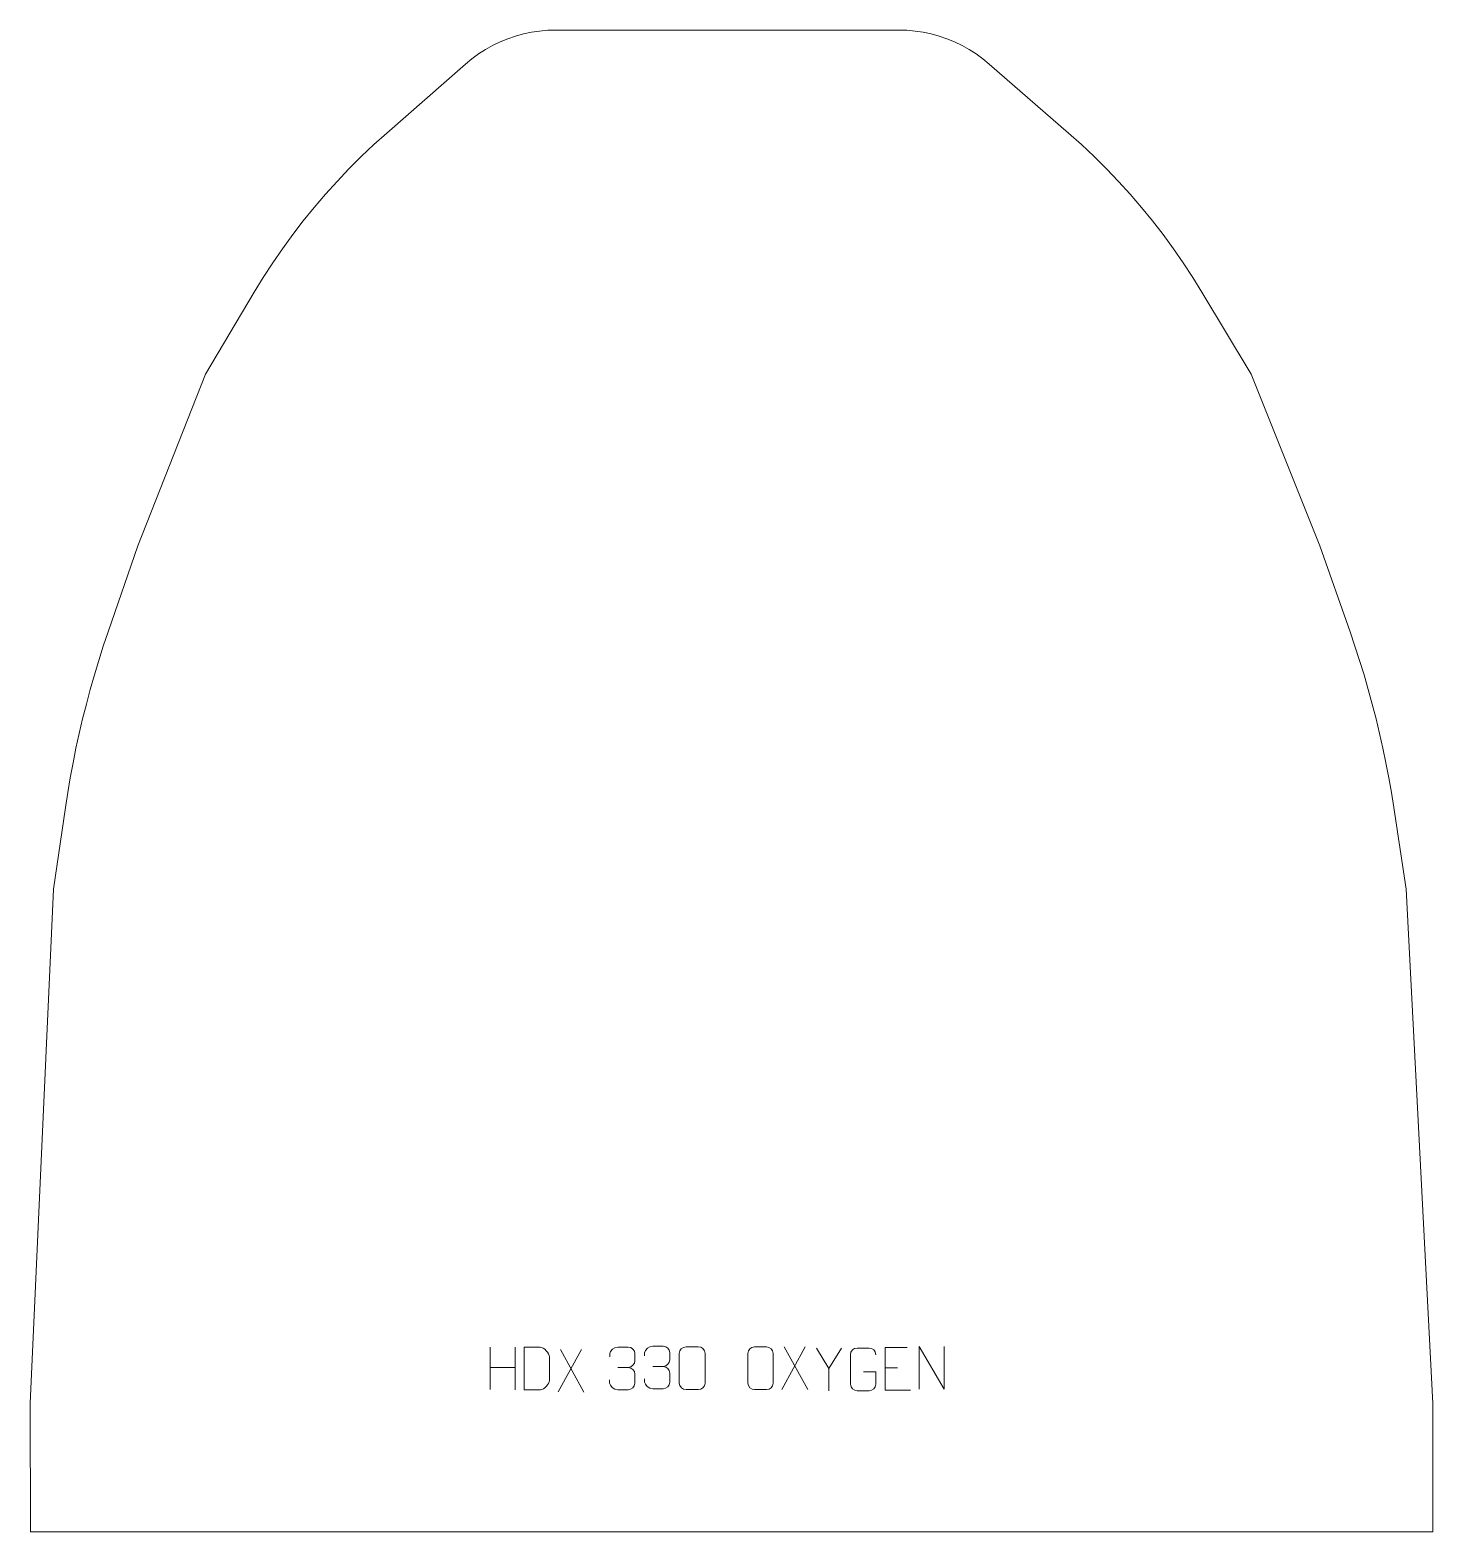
# Model space of a CAD drawing. Header units: millimetres. Extents: x -421 to 399, y 281 to 1159.
import ezdxf

# ---------------------------------------------------------------- set-up
doc = ezdxf.new("R2010")
doc.units = ezdxf.units.MM
doc.header["$MEASUREMENT"] = 0
doc.layers.add('layer 1', color=7, linetype='Continuous')

msp = doc.modelspace()

# ---------------------------------------------------------------- linework, layer by layer
at = {"layer": 'layer 1', "color": 242, "lineweight": 9}
msp.add_open_spline([(-113.8763, 1159.4573), (-113.8763, 1159.4573), (86.5392, 1159.4573), (86.5392, 1159.4573), (86.5392, 1159.4573), (86.5392, 1159.4573), (91.3493, 1159.314), (91.3493, 1159.314), (91.3493, 1159.314), (91.3493, 1159.314), (96.1441, 1158.8821), (96.1441, 1158.8821), (96.1441, 1158.8821), (96.1441, 1158.8821), (100.9048, 1158.1638), (100.9048, 1158.1638), (100.9048, 1158.1638), (100.9048, 1158.1638), (105.6158, 1157.1635), (105.6158, 1157.1635), (105.6158, 1157.1635), (105.6158, 1157.1635), (110.2594, 1155.8821), (110.2594, 1155.8821), (110.2594, 1155.8821), (110.2594, 1155.8821), (114.8184, 1154.3253), (114.8184, 1154.3253), (114.8184, 1154.3253), (114.8184, 1154.3253), (119.2781, 1152.4986), (119.2781, 1152.4986), (119.2781, 1152.4986), (119.2781, 1152.4986), (123.6225, 1150.41), (123.6225, 1150.41), (123.6225, 1150.41), (123.6225, 1150.41), (127.8354, 1148.0642), (127.8354, 1148.0642), (127.8354, 1148.0642), (127.8354, 1148.0642), (131.9019, 1145.4709), (131.9019, 1145.4709), (131.9019, 1145.4709), (131.9019, 1145.4709), (135.8085, 1142.6393), (135.8085, 1142.6393), (135.8085, 1142.6393), (135.8085, 1142.6393), (139.5402, 1139.58), (139.5402, 1139.58), (139.5402, 1139.58), (139.5402, 1139.58), (185.9163, 1099.1882), (185.9163, 1099.1882), (185.9163, 1099.1882), (185.9163, 1099.1882), (193.493, 1092.4125), (193.493, 1092.4125), (193.493, 1092.4125), (193.493, 1092.4125), (200.8911, 1085.4419), (200.8911, 1085.4419), (200.8911, 1085.4419), (200.8911, 1085.4419), (208.1031, 1078.2787), (208.1031, 1078.2787), (208.1031, 1078.2787), (208.1031, 1078.2787), (215.1264, 1070.929), (215.1264, 1070.929), (215.1264, 1070.929), (215.1264, 1070.929), (221.9549, 1063.3975), (221.9549, 1063.3975), (221.9549, 1063.3975), (221.9549, 1063.3975), (228.585, 1055.69), (228.585, 1055.69), (228.585, 1055.69), (228.585, 1055.69), (235.0116, 1047.8125), (235.0116, 1047.8125), (235.0116, 1047.8125), (235.0116, 1047.8125), (241.2298, 1039.7676), (241.2298, 1039.7676), (241.2298, 1039.7676), (241.2298, 1039.7676), (247.2363, 1031.5641), (247.2363, 1031.5641), (247.2363, 1031.5641), (247.2363, 1031.5641), (253.026, 1023.2066), (253.026, 1023.2066), (253.026, 1023.2066), (253.026, 1023.2066), (258.5953, 1014.7), (258.5953, 1014.7), (258.5953, 1014.7), (258.5953, 1014.7), (263.9406, 1006.0503), (263.9406, 1006.0503), (263.9406, 1006.0503), (263.9406, 1006.0503), (292.6452, 958.2177), (292.6452, 958.2177), (292.6452, 958.2177), (292.6452, 958.2177), (332.9311, 857.6914), (332.9311, 857.6914), (332.9311, 857.6914), (332.9311, 857.6914), (350.5599, 807.4515), (350.5599, 807.4515), (350.5599, 807.4515), (350.5599, 807.4515), (353.423, 799.0818), (353.423, 799.0818), (353.423, 799.0818), (353.423, 799.0818), (356.1554, 790.669), (356.1554, 790.669), (356.1554, 790.669), (356.1554, 790.669), (358.7565, 782.2141), (358.7565, 782.2141), (358.7565, 782.2141), (358.7565, 782.2141), (361.2256, 773.7211), (361.2256, 773.7211), (361.2256, 773.7211), (361.2256, 773.7211), (363.5613, 765.1915), (363.5613, 765.1915), (363.5613, 765.1915), (363.5613, 765.1915), (365.7636, 756.6267), (365.7636, 756.6267), (365.7636, 756.6267), (365.7636, 756.6267), (367.8317, 748.0287), (367.8317, 748.0287), (367.8317, 748.0287), (367.8317, 748.0287), (369.7664, 739.3998), (369.7664, 739.3998), (369.7664, 739.3998), (369.7664, 739.3998), (371.5652, 730.7425), (371.5652, 730.7425), (371.5652, 730.7425), (371.5652, 730.7425), (373.2279, 722.0587), (373.2279, 722.0587), (373.2279, 722.0587), (373.2279, 722.0587), (374.756, 713.3508), (374.756, 713.3508), (374.756, 713.3508), (374.756, 713.3508), (376.1473, 704.6217), (376.1473, 704.6217), (376.1473, 704.6217), (376.1473, 704.6217), (383.3846, 656.8255), (383.3846, 656.8255), (383.3846, 656.8255), (383.3846, 656.8255), (398.9181, 355.9927), (398.9181, 355.9927), (398.9181, 355.9927), (398.9181, 355.9927), (399.0459, 280.8715), (399.0459, 280.8715), (399.0459, 280.8715), (399.0459, 280.8715), (-421.1619, 280.8715), (-421.1619, 280.8715), (-421.1619, 280.8715), (-421.1619, 280.8715), (-421.4801, 355.9927), (-421.4801, 355.9927), (-421.4801, 355.9927), (-421.4801, 355.9927), (-407.7351, 656.8255), (-407.7351, 656.8255), (-407.7351, 656.8255), (-407.7351, 656.8255), (-400.782, 704.6217), (-400.782, 704.6217), (-400.782, 704.6217), (-400.782, 704.6217), (-399.4423, 713.3508), (-399.4423, 713.3508), (-399.4423, 713.3508), (-399.4423, 713.3508), (-397.966, 722.0587), (-397.966, 722.0587), (-397.966, 722.0587), (-397.966, 722.0587), (-396.3542, 730.7425), (-396.3542, 730.7425), (-396.3542, 730.7425), (-396.3542, 730.7425), (-394.6069, 739.3998), (-394.6069, 739.3998), (-394.6069, 739.3998), (-394.6069, 739.3998), (-392.724, 748.0287), (-392.724, 748.0287), (-392.724, 748.0287), (-392.724, 748.0287), (-390.7066, 756.6267), (-390.7066, 756.6267), (-390.7066, 756.6267), (-390.7066, 756.6267), (-388.5548, 765.1915), (-388.5548, 765.1915), (-388.5548, 765.1915), (-388.5548, 765.1915), (-386.27, 773.7211), (-386.27, 773.7211), (-386.27, 773.7211), (-386.27, 773.7211), (-383.8528, 782.2141), (-383.8528, 782.2141), (-383.8528, 782.2141), (-383.8528, 782.2141), (-381.3013, 790.669), (-381.3013, 790.669), (-381.3013, 790.669), (-381.3013, 790.669), (-378.6183, 799.0818), (-378.6183, 799.0818), (-378.6183, 799.0818), (-378.6183, 799.0818), (-375.8045, 807.4515), (-375.8045, 807.4515), (-375.8045, 807.4515), (-375.8045, 807.4515), (-358.4746, 857.6914), (-358.4746, 857.6914), (-358.4746, 857.6914), (-358.4746, 857.6914), (-318.7867, 958.2177), (-318.7867, 958.2177), (-318.7867, 958.2177), (-318.7867, 958.2177), (-290.3667, 1006.0503), (-290.3667, 1006.0503), (-290.3667, 1006.0503), (-290.3667, 1006.0503), (-285.0716, 1014.7), (-285.0716, 1014.7), (-285.0716, 1014.7), (-285.0716, 1014.7), (-279.5533, 1023.2066), (-279.5533, 1023.2066), (-279.5533, 1023.2066), (-279.5533, 1023.2066), (-273.8132, 1031.5641), (-273.8132, 1031.5641), (-273.8132, 1031.5641), (-273.8132, 1031.5641), (-267.856, 1039.7676), (-267.856, 1039.7676), (-267.856, 1039.7676), (-267.856, 1039.7676), (-261.6853, 1047.8125), (-261.6853, 1047.8125), (-261.6853, 1047.8125), (-261.6853, 1047.8125), (-255.3053, 1055.69), (-255.3053, 1055.69), (-255.3053, 1055.69), (-255.3053, 1055.69), (-248.7214, 1063.3975), (-248.7214, 1063.3975), (-248.7214, 1063.3975), (-248.7214, 1063.3975), (-241.9369, 1070.929), (-241.9369, 1070.929), (-241.9369, 1070.929), (-241.9369, 1070.929), (-234.9573, 1078.2787), (-234.9573, 1078.2787), (-234.9573, 1078.2787), (-234.9573, 1078.2787), (-227.7875, 1085.4419), (-227.7875, 1085.4419), (-227.7875, 1085.4419), (-227.7875, 1085.4419), (-220.4312, 1092.4125), (-220.4312, 1092.4125), (-220.4312, 1092.4125), (-220.4312, 1092.4125), (-212.8954, 1099.1882), (-212.8954, 1099.1882), (-212.8954, 1099.1882), (-212.8954, 1099.1882), (-166.7592, 1139.58), (-166.7592, 1139.58), (-166.7592, 1139.58), (-166.7592, 1139.58), (-163.0453, 1142.6393), (-163.0453, 1142.6393), (-163.0453, 1142.6393), (-163.0453, 1142.6393), (-159.1562, 1145.4709), (-159.1562, 1145.4709), (-159.1562, 1145.4709), (-159.1562, 1145.4709), (-155.1053, 1148.0642), (-155.1053, 1148.0642), (-155.1053, 1148.0642), (-155.1053, 1148.0642), (-150.9055, 1150.41), (-150.9055, 1150.41), (-150.9055, 1150.41), (-150.9055, 1150.41), (-146.5745, 1152.4986), (-146.5745, 1152.4986), (-146.5745, 1152.4986), (-146.5745, 1152.4986), (-142.1258, 1154.3253), (-142.1258, 1154.3253), (-142.1258, 1154.3253), (-142.1258, 1154.3253), (-137.5746, 1155.8821), (-137.5746, 1155.8821), (-137.5746, 1155.8821), (-137.5746, 1155.8821), (-132.9385, 1157.1635), (-132.9385, 1157.1635), (-132.9385, 1157.1635), (-132.9385, 1157.1635), (-128.234, 1158.1638), (-128.234, 1158.1638), (-128.234, 1158.1638), (-128.234, 1158.1638), (-123.478, 1158.8821), (-123.478, 1158.8821), (-123.478, 1158.8821), (-123.478, 1158.8821), (-118.6854, 1159.314), (-118.6854, 1159.314), (-118.6854, 1159.314), (-118.6854, 1159.314), (-113.8763, 1159.4573), (-113.8763, 1159.4573)], degree=3, knots=[0, 0, 0, 0, 0.01123596, 0.01123596, 0.01123596, 0.01123596, 0.02247191, 0.02247191, 0.02247191, 0.02247191, 0.03370787, 0.03370787, 0.03370787, 0.03370787, 0.04494382, 0.04494382, 0.04494382, 0.04494382, 0.05617978, 0.05617978, 0.05617978, 0.05617978, 0.06741573, 0.06741573, 0.06741573, 0.06741573, 0.07865169, 0.07865169, 0.07865169, 0.07865169, 0.08988764, 0.08988764, 0.08988764, 0.08988764, 0.1011236, 0.1011236, 0.1011236, 0.1011236, 0.11235955, 0.11235955, 0.11235955, 0.11235955, 0.12359551, 0.12359551, 0.12359551, 0.12359551, 0.13483146, 0.13483146, 0.13483146, 0.13483146, 0.14606742, 0.14606742, 0.14606742, 0.14606742, 0.15730337, 0.15730337, 0.15730337, 0.15730337, 0.16853933, 0.16853933, 0.16853933, 0.16853933, 0.17977528, 0.17977528, 0.17977528, 0.17977528, 0.19101124, 0.19101124, 0.19101124, 0.19101124, 0.20224719, 0.20224719, 0.20224719, 0.20224719, 0.21348315, 0.21348315, 0.21348315, 0.21348315, 0.2247191, 0.2247191, 0.2247191, 0.2247191, 0.23595506, 0.23595506, 0.23595506, 0.23595506, 0.24719101, 0.24719101, 0.24719101, 0.24719101, 0.25842697, 0.25842697, 0.25842697, 0.25842697, 0.26966292, 0.26966292, 0.26966292, 0.26966292, 0.28089888, 0.28089888, 0.28089888, 0.28089888, 0.29213483, 0.29213483, 0.29213483, 0.29213483, 0.30337079, 0.30337079, 0.30337079, 0.30337079, 0.31460674, 0.31460674, 0.31460674, 0.31460674, 0.3258427, 0.3258427, 0.3258427, 0.3258427, 0.33707865, 0.33707865, 0.33707865, 0.33707865, 0.34831461, 0.34831461, 0.34831461, 0.34831461, 0.35955056, 0.35955056, 0.35955056, 0.35955056, 0.37078652, 0.37078652, 0.37078652, 0.37078652, 0.38202247, 0.38202247, 0.38202247, 0.38202247, 0.39325843, 0.39325843, 0.39325843, 0.39325843, 0.40449438, 0.40449438, 0.40449438, 0.40449438, 0.41573034, 0.41573034, 0.41573034, 0.41573034, 0.42696629, 0.42696629, 0.42696629, 0.42696629, 0.43820225, 0.43820225, 0.43820225, 0.43820225, 0.4494382, 0.4494382, 0.4494382, 0.4494382, 0.46067416, 0.46067416, 0.46067416, 0.46067416, 0.47191011, 0.47191011, 0.47191011, 0.47191011, 0.48314607, 0.48314607, 0.48314607, 0.48314607, 0.49438202, 0.49438202, 0.49438202, 0.49438202, 0.50561798, 0.50561798, 0.50561798, 0.50561798, 0.51685393, 0.51685393, 0.51685393, 0.51685393, 0.52808989, 0.52808989, 0.52808989, 0.52808989, 0.53932584, 0.53932584, 0.53932584, 0.53932584, 0.5505618, 0.5505618, 0.5505618, 0.5505618, 0.56179775, 0.56179775, 0.56179775, 0.56179775, 0.57303371, 0.57303371, 0.57303371, 0.57303371, 0.58426966, 0.58426966, 0.58426966, 0.58426966, 0.59550562, 0.59550562, 0.59550562, 0.59550562, 0.60674157, 0.60674157, 0.60674157, 0.60674157, 0.61797753, 0.61797753, 0.61797753, 0.61797753, 0.62921348, 0.62921348, 0.62921348, 0.62921348, 0.64044944, 0.64044944, 0.64044944, 0.64044944, 0.65168539, 0.65168539, 0.65168539, 0.65168539, 0.66292135, 0.66292135, 0.66292135, 0.66292135, 0.6741573, 0.6741573, 0.6741573, 0.6741573, 0.68539326, 0.68539326, 0.68539326, 0.68539326, 0.69662921, 0.69662921, 0.69662921, 0.69662921, 0.70786517, 0.70786517, 0.70786517, 0.70786517, 0.71910112, 0.71910112, 0.71910112, 0.71910112, 0.73033708, 0.73033708, 0.73033708, 0.73033708, 0.74157303, 0.74157303, 0.74157303, 0.74157303, 0.75280899, 0.75280899, 0.75280899, 0.75280899, 0.76404494, 0.76404494, 0.76404494, 0.76404494, 0.7752809, 0.7752809, 0.7752809, 0.7752809, 0.78651685, 0.78651685, 0.78651685, 0.78651685, 0.79775281, 0.79775281, 0.79775281, 0.79775281, 0.80898876, 0.80898876, 0.80898876, 0.80898876, 0.82022472, 0.82022472, 0.82022472, 0.82022472, 0.83146067, 0.83146067, 0.83146067, 0.83146067, 0.84269663, 0.84269663, 0.84269663, 0.84269663, 0.85393258, 0.85393258, 0.85393258, 0.85393258, 0.86516854, 0.86516854, 0.86516854, 0.86516854, 0.87640449, 0.87640449, 0.87640449, 0.87640449, 0.88764045, 0.88764045, 0.88764045, 0.88764045, 0.8988764, 0.8988764, 0.8988764, 0.8988764, 0.91011236, 0.91011236, 0.91011236, 0.91011236, 0.92134831, 0.92134831, 0.92134831, 0.92134831, 0.93258427, 0.93258427, 0.93258427, 0.93258427, 0.94382022, 0.94382022, 0.94382022, 0.94382022, 0.95505618, 0.95505618, 0.95505618, 0.95505618, 0.96629213, 0.96629213, 0.96629213, 0.96629213, 0.97752809, 0.97752809, 0.97752809, 0.97752809, 1, 1, 1, 1], dxfattribs=at)
at = {"layer": 'layer 1', "color": 250, "lineweight": 9}
for points in [[(-152.4176, 389.0108), (-152.4176, 389.0108), (-152.4176, 364.2333), (-152.4176, 364.2333)], [(-137.7743, 389.0108), (-137.7743, 389.0108), (-137.7743, 364.0573), (-137.7743, 364.0573)], [(-98.9457, 387.6771), (-98.9457, 387.6771), (-112.6863, 362.7813), (-112.6863, 362.7813)], [(-111.2317, 387.6771), (-111.2317, 387.6771), (-97.4911, 362.7236), (-97.4911, 362.7236)], [(31.9338, 389.1054), (31.9338, 389.1054), (18.1932, 364.2096), (18.1932, 364.2096)], [(19.6478, 389.1054), (19.6478, 389.1054), (33.3884, 364.1519), (33.3884, 364.1519)], [(45.7829, 376.5404), (45.7829, 376.5404), (38.462, 388.4391), (38.462, 388.4391)], [(-152.4176, 377.1285), (-152.4176, 377.1285), (-137.7743, 377.1289), (-137.7743, 377.1289)], [(-77.7507, 377.0813), (-77.7507, 377.0813), (-71.5543, 377.0813), (-71.5543, 377.0813)], [(-57.3074, 377.6286), (-57.3074, 377.6286), (-51.111, 377.6286), (-51.111, 377.6286)], [(78.6155, 376.9623), (78.6155, 376.9623), (85.7836, 376.9623), (85.7836, 376.9623)]]:
    msp.add_open_spline(points, degree=3, dxfattribs=at)
for points, knots in [([(-132.4882, 364.0854), (-130.1564, 364.0858), (-125.2062, 364.0618), (-122.8747, 364.0615), (-122.8747, 364.0615), (-120.9497, 363.9561), (-117.6311, 367.4977), (-117.6423, 369.515), (-117.6423, 369.515), (-117.6427, 375.2851), (-117.6427, 377.4548), (-117.6423, 383.2241), (-117.6423, 383.2241), (-117.6466, 385.3622), (-121.0211, 389.0223), (-123.1735, 389.0088), (-123.1735, 389.0088), (-125.4992, 389.0088), (-130.2235, 389.0088), (-132.5496, 389.0088), (-132.5496, 389.0088), (-132.5492, 383.2619), (-132.4879, 369.8327), (-132.4882, 364.0854)], [0, 0, 0, 0, 0.14285714, 0.14285714, 0.14285714, 0.14285714, 0.28571429, 0.28571429, 0.28571429, 0.28571429, 0.42857143, 0.42857143, 0.42857143, 0.42857143, 0.57142857, 0.57142857, 0.57142857, 0.57142857, 0.71428571, 0.71428571, 0.71428571, 0.71428571, 1, 1, 1, 1]), ([(-82.4604, 383.3265), (-82.4604, 383.3265), (-82.4604, 385.1837), (-82.4604, 385.1837), (-82.4604, 385.1837), (-82.4747, 386.9256), (-79.8102, 389.0437), (-77.7511, 389.021), (-77.7511, 389.021), (-75.687, 389.021), (-73.623, 389.021), (-71.5593, 389.021), (-71.5593, 389.021), (-69.3648, 389.0298), (-67.7665, 387.183), (-67.7221, 385.2709), (-67.7221, 385.2709), (-67.7225, 383.8358), (-67.7225, 382.4007), (-67.7221, 380.9652), (-67.7221, 380.9652), (-67.7707, 379.3117), (-69.3733, 377.0817), (-71.5716, 377.0917), (-71.5716, 377.0917), (-69.3679, 377.0805), (-67.7599, 375.2773), (-67.7059, 373.2178), (-67.7059, 373.2178), (-67.7063, 371.4331), (-67.7063, 369.6484), (-67.7059, 367.8633), (-67.7059, 367.8633), (-67.6958, 365.8019), (-69.7507, 364.0388), (-71.5716, 364.0469), (-71.5716, 364.0469), (-73.6369, 364.0472), (-75.7021, 364.0472), (-77.7677, 364.0469), (-77.7677, 364.0469), (-79.9363, 364.0584), (-82.4673, 366.4586), (-82.4859, 367.9204), (-82.4859, 367.9204), (-82.4859, 367.9204), (-82.4859, 369.829), (-82.4859, 369.829)], [0, 0, 0, 0, 0.07692308, 0.07692308, 0.07692308, 0.07692308, 0.15384615, 0.15384615, 0.15384615, 0.15384615, 0.23076923, 0.23076923, 0.23076923, 0.23076923, 0.30769231, 0.30769231, 0.30769231, 0.30769231, 0.38461538, 0.38461538, 0.38461538, 0.38461538, 0.46153846, 0.46153846, 0.46153846, 0.46153846, 0.53846154, 0.53846154, 0.53846154, 0.53846154, 0.61538462, 0.61538462, 0.61538462, 0.61538462, 0.69230769, 0.69230769, 0.69230769, 0.69230769, 0.76923077, 0.76923077, 0.76923077, 0.76923077, 0.84615385, 0.84615385, 0.84615385, 0.84615385, 1, 1, 1, 1]), ([(-62.0171, 383.8738), (-62.0171, 383.8738), (-62.0171, 385.731), (-62.0171, 385.731), (-62.0171, 385.731), (-62.0314, 387.4729), (-59.3669, 389.591), (-57.3078, 389.5683), (-57.3078, 389.5683), (-55.2437, 389.5683), (-53.1797, 389.5683), (-51.116, 389.5683), (-51.116, 389.5683), (-48.9215, 389.5771), (-47.3232, 387.7303), (-47.2788, 385.8182), (-47.2788, 385.8182), (-47.2792, 384.3831), (-47.2792, 382.948), (-47.2788, 381.5125), (-47.2788, 381.5125), (-47.3274, 379.859), (-48.93, 377.629), (-51.1283, 377.639), (-51.1283, 377.639), (-48.9246, 377.6278), (-47.3166, 375.8246), (-47.2626, 373.7651), (-47.2626, 373.7651), (-47.263, 371.9804), (-47.263, 370.1957), (-47.2626, 368.4106), (-47.2626, 368.4106), (-47.2525, 366.3492), (-49.3074, 364.5861), (-51.1283, 364.5942), (-51.1283, 364.5942), (-53.1936, 364.5945), (-55.2588, 364.5945), (-57.3244, 364.5942), (-57.3244, 364.5942), (-59.493, 364.6057), (-62.024, 367.0059), (-62.0426, 368.4677), (-62.0426, 368.4677), (-62.0426, 368.4677), (-62.0426, 370.3763), (-62.0426, 370.3763)], [0, 0, 0, 0, 0.07692308, 0.07692308, 0.07692308, 0.07692308, 0.15384615, 0.15384615, 0.15384615, 0.15384615, 0.23076923, 0.23076923, 0.23076923, 0.23076923, 0.30769231, 0.30769231, 0.30769231, 0.30769231, 0.38461538, 0.38461538, 0.38461538, 0.38461538, 0.46153846, 0.46153846, 0.46153846, 0.46153846, 0.53846154, 0.53846154, 0.53846154, 0.53846154, 0.61538462, 0.61538462, 0.61538462, 0.61538462, 0.69230769, 0.69230769, 0.69230769, 0.69230769, 0.76923077, 0.76923077, 0.76923077, 0.76923077, 0.84615385, 0.84615385, 0.84615385, 0.84615385, 1, 1, 1, 1]), ([(-37.7899, 389.1279), (-35.4238, 389.1279), (-33.0573, 389.1279), (-30.6908, 389.1279), (-30.6908, 389.1279), (-28.7103, 389.1635), (-26.6843, 387.6692), (-26.6572, 385.2271), (-26.6572, 385.2271), (-26.6576, 379.4697), (-26.6576, 373.7119), (-26.6572, 367.9537), (-26.6572, 367.9537), (-26.7993, 365.6261), (-28.5057, 364.1438), (-30.6908, 364.133), (-30.6908, 364.133), (-33.0632, 364.1334), (-35.4356, 364.1334), (-37.8076, 364.133), (-37.8076, 364.133), (-39.7661, 364.0274), (-41.7725, 365.9153), (-41.7611, 367.9363), (-41.7611, 367.9363), (-41.7607, 373.7169), (-41.7607, 379.4972), (-41.7611, 385.277), (-41.7611, 385.277), (-41.7568, 387.419), (-39.9797, 389.1415), (-37.7899, 389.1279)], [0, 0, 0, 0, 0.11111111, 0.11111111, 0.11111111, 0.11111111, 0.22222222, 0.22222222, 0.22222222, 0.22222222, 0.33333333, 0.33333333, 0.33333333, 0.33333333, 0.44444444, 0.44444444, 0.44444444, 0.44444444, 0.55555556, 0.55555556, 0.55555556, 0.55555556, 0.66666667, 0.66666667, 0.66666667, 0.66666667, 0.77777778, 0.77777778, 0.77777778, 0.77777778, 1, 1, 1, 1]), ([(2.2712, 389.1051), (4.5969, 389.1051), (6.923, 389.1051), (9.2491, 389.1051), (9.2491, 389.1051), (11.1957, 389.1407), (13.1871, 387.6491), (13.2138, 385.2115), (13.2138, 385.2115), (13.2134, 379.4646), (13.2134, 373.7173), (13.2138, 367.9696), (13.2138, 367.9696), (13.074, 365.6462), (11.3968, 364.1666), (9.2491, 364.1558), (9.2491, 364.1558), (6.9172, 364.1562), (4.5853, 364.1562), (2.2538, 364.1558), (2.2538, 364.1558), (0.3288, 364.0504), (-1.6433, 365.9349), (-1.6321, 367.9522), (-1.6321, 367.9522), (-1.6318, 373.7223), (-1.6318, 379.492), (-1.6321, 385.2613), (-1.6321, 385.2613), (-1.6279, 387.3994), (0.1188, 389.1186), (2.2712, 389.1051)], [0, 0, 0, 0, 0.11111111, 0.11111111, 0.11111111, 0.11111111, 0.22222222, 0.22222222, 0.22222222, 0.22222222, 0.33333333, 0.33333333, 0.33333333, 0.33333333, 0.44444444, 0.44444444, 0.44444444, 0.44444444, 0.55555556, 0.55555556, 0.55555556, 0.55555556, 0.66666667, 0.66666667, 0.66666667, 0.66666667, 0.77777778, 0.77777778, 0.77777778, 0.77777778, 1, 1, 1, 1]), ([(53.1053, 388.4391), (53.1053, 388.4391), (45.7829, 376.5404), (45.7829, 376.5404), (45.7829, 376.5404), (45.7829, 376.5404), (45.7836, 363.4855), (45.7836, 363.4855)], [0, 0, 0, 0, 0.33333333, 0.33333333, 0.33333333, 0.33333333, 1, 1, 1, 1]), ([(66.0385, 374.4713), (66.0385, 374.4713), (73.2066, 374.4713), (73.2066, 374.4713), (73.2066, 374.4713), (73.2066, 374.4713), (73.2066, 367.3032), (73.2066, 367.3032), (73.2066, 367.3032), (73.0669, 364.9798), (71.3897, 363.5002), (69.2419, 363.4894), (69.2419, 363.4894), (66.9101, 363.4898), (64.5781, 363.4898), (62.2466, 363.4894), (62.2466, 363.4894), (60.3217, 363.384), (58.3495, 365.2685), (58.3607, 367.2858), (58.3607, 367.2858), (58.3611, 373.0559), (58.3611, 378.8256), (58.3607, 384.5949), (58.3607, 384.5949), (58.3649, 386.733), (60.1117, 388.4522), (62.264, 388.4388), (62.264, 388.4388), (64.5897, 388.4388), (66.9158, 388.4388), (69.2419, 388.4388), (69.2419, 388.4388), (71.1886, 388.4742), (73.18, 386.9827), (73.2066, 384.545)], [0, 0, 0, 0, 0.1, 0.1, 0.1, 0.1, 0.2, 0.2, 0.2, 0.2, 0.3, 0.3, 0.3, 0.3, 0.4, 0.4, 0.4, 0.4, 0.5, 0.5, 0.5, 0.5, 0.6, 0.6, 0.6, 0.6, 0.7, 0.7, 0.7, 0.7, 0.8, 0.8, 0.8, 0.8, 1, 1, 1, 1]), ([(91.4894, 388.842), (91.4894, 388.842), (78.6155, 388.842), (78.6155, 388.842), (78.6155, 388.842), (78.6155, 388.842), (78.6155, 363.8884), (78.6155, 363.8884), (78.6155, 363.8884), (78.6155, 363.8884), (93.4813, 363.8884), (93.4813, 363.8884)], [0, 0, 0, 0, 0.25, 0.25, 0.25, 0.25, 0.5, 0.5, 0.5, 0.5, 1, 1, 1, 1]), ([(98.4562, 364.4856), (98.4562, 364.4856), (98.4562, 389.4391), (98.4562, 389.4391), (98.4562, 389.4391), (98.4562, 389.4391), (113.111, 364.4856), (113.111, 364.4856), (113.111, 364.4856), (113.111, 364.4856), (113.111, 389.4391), (113.111, 389.4391)], [0, 0, 0, 0, 0.25, 0.25, 0.25, 0.25, 0.5, 0.5, 0.5, 0.5, 1, 1, 1, 1])]:
    msp.add_open_spline(points, degree=3, knots=knots, dxfattribs=at)

doc.saveas('drawing.dxf')
